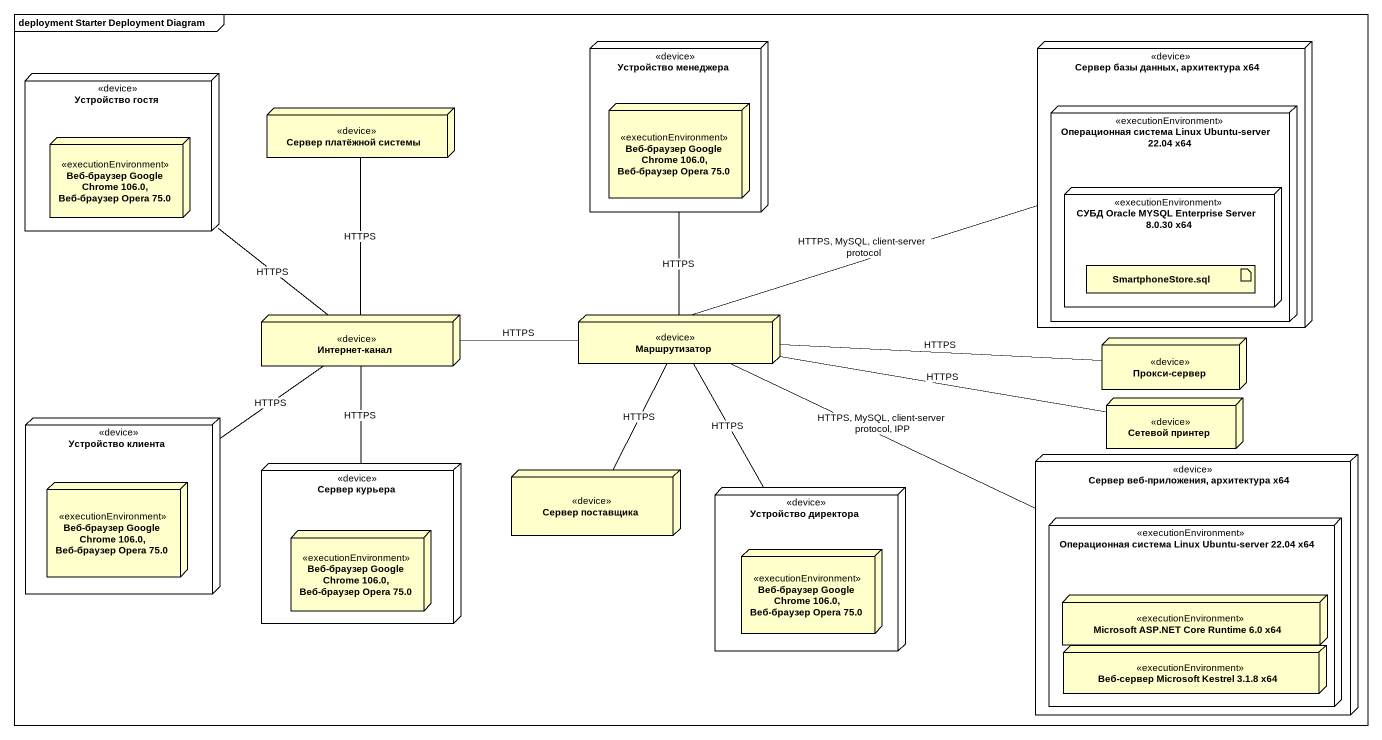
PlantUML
@startuml
mainframe deployment Starter Deployment Diagram
node "Устройство менеджера" as Устройство_менеджера <<device>> {
  node "Веб-браузер Google Chrome 106.0, Веб-браузер Opera 75.0" as Веб_браузер_Google_Chrome <<executionEnvironment>>
}
node "Сервер базы данных, архитектура x64" as Сервер_базы_данных <<device>> {
  node "Операционная система Linux Ubuntu-server 22.04 x64" as Операционная_система_Linux <<executionEnvironment>> {
    node "СУБД Oracle MYSQL Enterprise Server 8.0.30 x64" as СУБД_Oracle_MYSQL <<executionEnvironment>> {
      artifact "SmartphoneStore.sql" as SmartphoneStore_sql
    }
  }
}
node "Устройство гостя" as Устройство_гостя <<device>> {
  node "Веб-браузер Google Chrome 106.0, Веб-браузер Opera 75.0" as Веб_браузер_Google_Chrome_2 <<executionEnvironment>>
}
node "Сервер платёжной системы" as Сервер_платёжной_системы <<device>>
node "Интернет-канал" as Интернет_канал <<device>>
node Маршрутизатор <<device>>
node "Прокси-сервер" as Прокси_сервер <<device>>
node "Сетевой принтер" as Сетевой_принтер <<device>>
node "Устройство клиента" as Устройство_клиента <<device>> {
  node "Веб-браузер Google Chrome 106.0, Веб-браузер Opera 75.0" as Веб_браузер_Google_Chrome_3 <<executionEnvironment>>
}
node "Сервер курьера" as Сервер_курьера <<device>> {
  node "Веб-браузер Google Chrome 106.0, Веб-браузер Opera 75.0" as Веб_браузер_Google_Chrome_4 <<executionEnvironment>>
}
node "Сервер поставщика" as Сервер_поставщика <<device>>
node "Устройство директора" as Устройство_директора <<device>> {
  node "Веб-браузер Google Chrome 106.0, Веб-браузер Opera 75.0" as Веб_браузер_Google_Chrome_5 <<executionEnvironment>>
}
node "Сервер веб-приложения, архитектура x64" as Сервер_веб_приложения <<device>> {
  node "Операционная система Linux Ubuntu-server 22.04 x64" as Операционная_система_Linux_2 <<executionEnvironment>> {
    node "Microsoft ASP.NET Core Runtime 6.0 x64" as Microsoft_ASP_NET_Core <<executionEnvironment>>
    node "Веб-сервер Microsoft Kestrel 3.1.8 x64" as Веб_сервер_Microsoft <<executionEnvironment>>
  }
}
Интернет_канал -up- Устройство_гостя : HTTPS
Интернет_канал -up- Сервер_платёжной_системы : HTTPS
Интернет_канал -right- Маршрутизатор : HTTPS
Интернет_канал -- Устройство_клиента : HTTPS
Интернет_канал -- Сервер_курьера : HTTPS
Маршрутизатор -up- Устройство_менеджера : HTTPS
Маршрутизатор -right- Сервер_базы_данных : HTTPS, MySQL, client-server protocol
Маршрутизатор -right- Прокси_сервер : HTTPS
Маршрутизатор -right- Сетевой_принтер : HTTPS
Маршрутизатор -- Сервер_поставщика : HTTPS
Маршрутизатор -- Устройство_директора : HTTPS
Маршрутизатор -right- Сервер_веб_приложения : HTTPS, MySQL, client-server protocol, IPP
@enduml
